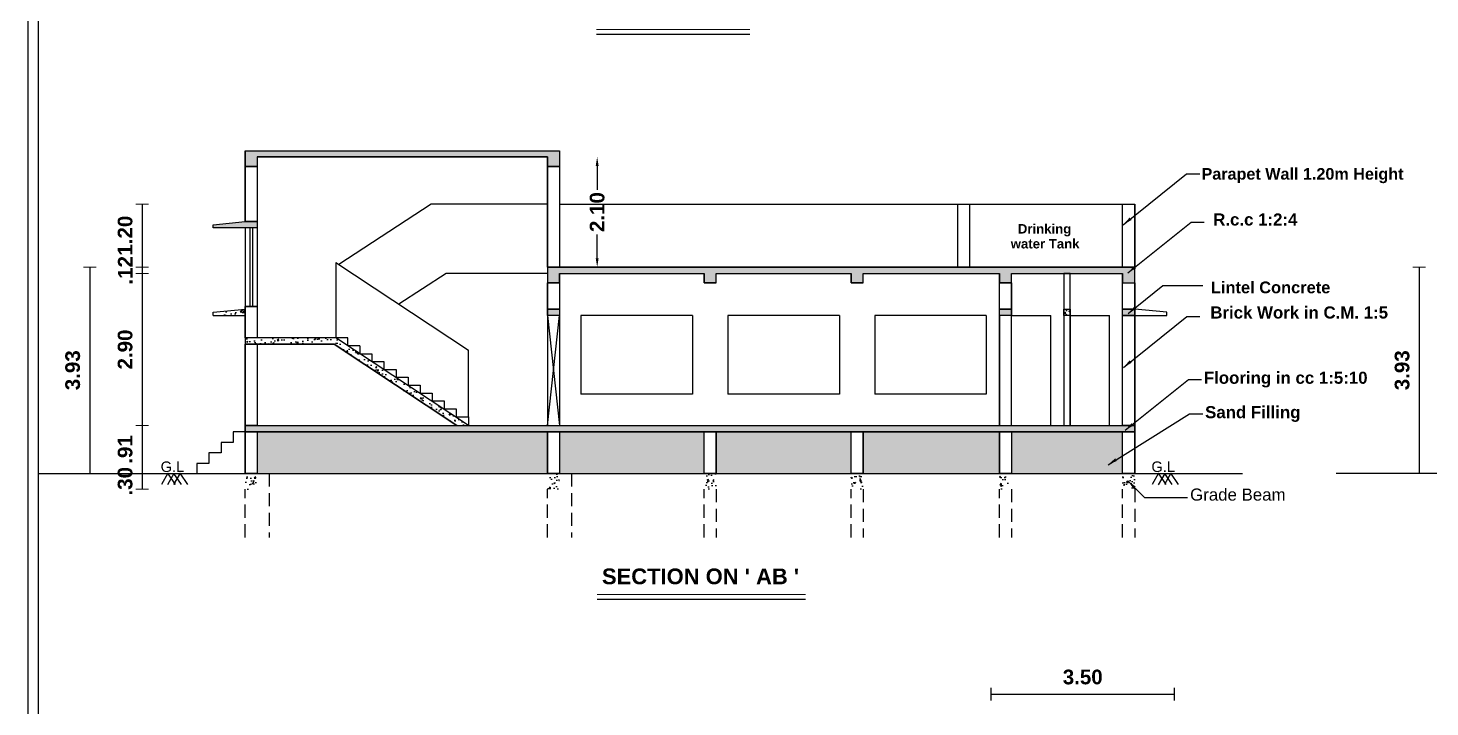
# Model space of a CAD drawing. Header units: metres. Extents: x 75088 to 75192, y -5136 to -5050.
# Drawn here: x 75088.18 to 75114.93, y -5083.22 to -5070.28 of the extents above; entities that cross this region are included whole.
import ezdxf

# ---------------------------------------------------------------- set-up
doc = ezdxf.new("R2010")
doc.units = ezdxf.units.M
doc.header["$MEASUREMENT"] = 0
doc.header["$PDMODE"] = 2
doc.linetypes.add('HIDDEN', pattern=[0.375, 0.25, -0.125])
doc.styles.add('Ar Bold', font='arialbd.ttf', dxfattribs={"height": 0.28})
doc.styles.add('Arial$101', font='arialbd.ttf', dxfattribs={"height": 3.312})
doc.styles.get("Standard").update_dxf_attribs({"font": 'arial.ttf', "height": 0.25})
doc.dimstyles.get("Standard").update_dxf_attribs({"dimtxt": 0.22, "dimasz": 0.18, "dimexe": 0.18, "dimexo": 0.0625, "dimgap": 0.09, "dimtad": 0, "dimtih": 1, "dimtoh": 1, "dimzin": 0, "dimdsep": 46, "dimtxsty": 'Standard', "dimcen": 0.09, "dimadec": 0, "dimazin": 0, "dimtfac": 1, "dimtofl": 0, "dimtmove": 0, "dimatfit": 3, "dimfxl": 0, "dimtolj": 1, "dimtzin": 0, "dimarcsym": 0})
doc.dimstyles.new('~dimensions', dxfattribs={"dimtxt": 0.28, "dimasz": 0.17, "dimexe": 0.05, "dimexo": 0.0625, "dimgap": 0.06, "dimtad": 1, "dimzin": 4, "dimdsep": 46, "dimtxsty": 'Ar Bold', "dimcen": 0.09, "dimse1": 1, "dimse2": 1, "dimsd1": 1, "dimsd2": 1, "dimclrt": 71, "dimadec": 0, "dimazin": 0, "dimtfac": 1, "dimtix": 1, "dimtofl": 0, "dimtmove": 2, "dimatfit": 3, "dimfxl": 0, "dimtolj": 1, "dimtzin": 0, "dimarcsym": 0})
pattern_1 = [(50, (72369.00653, -2657.07999), (0.251041064, -0.021963247), [0.02625, -0.28875]), (355, (72369.00653, -2657.08), (-0.048562967, 0.263267247), [0.021, -0.231]), (100.4514445, (72369.02745, -2657.08182), (0.202478096, 0.241303997), [0.022309067, -0.24539974]), (46.1842, (72369.00653, -2657.01), (0.373534466, -0.057931748), [0.039375, -0.433125]), (96.635635, (72369.03766, -2657.0148), (0.32713168, 0.34094151), [0.03346362, -0.368099816]), (351.184164, (72369.00653, -2657.01), (0.32713168, 0.34094151), [0.0315, -0.3465]), (21, (72369.04153, -2657.02749), (0.208917468, -0.140916612), [0.02625, -0.28875]), (326, (72369.04153, -2657.0275), (0.085160366, 0.253802516), [0.021, -0.231]), (71.451445, (72369.05894, -2657.03923), (0.294077832, 0.112885903), [0.022309066, -0.24539974]), (37.5, (72369.006535, -2657.07999), (0.0042559494, 0.1165128488), [0, -0.2282, 0, -0.2345, 0, -0.231875]), (7.5, (72369.00653, -2657.07999), (0.092074338, 0.138044099), [0, -0.1337, 0, -0.22295, 0, -0.088375]), (327.5, (72368.92848, -2657.07999), (0.1868378527, -0.007894205), [0, -0.0875, 0, -0.273, 0, -0.36225]), (317.5, (72368.89348, -2657.07999), (0.204115159, 0.035036744), [0, -0.11375, 0, -0.1813, 0, -0.25725])]

# ---------------------------------------------------------------- blocks, each defined once
blk = doc.blocks.new('*D77')
at = {"layer": 'Defpoints', "color": 0, "lineweight": 5}
for p in [(75110.056, -5082.857), (75106.556, -5082.977), (75110.056, -5082.977)]:
    blk.add_point(p, dxfattribs=at)
at = {"color": 71, "insert": (75108.306, -5082.654), "char_height": 0.28, "attachment_point": 5, "style": 'Ar Bold'}
blk.add_mtext('\\A1;3.50', dxfattribs=at)
blk = doc.blocks.new('*D38')
at = {"color": 0, "lineweight": -2}
for p, q in [((75099.041, -5072.91), (75099.041, -5073.364)), ((75099.041, -5074.67), (75099.041, -5074.216))]:
    blk.add_line(p, q, dxfattribs=at)
at = {"color": 0, "lineweight": 5}
for points in [[(75099.013, -5072.91), (75099.069, -5072.91), (75099.041, -5072.74)], [(75099.013, -5074.67), (75099.069, -5074.67), (75099.041, -5074.84)]]:
    blk.add_solid(points, dxfattribs=at)
at = {"layer": 'Defpoints', "color": 0, "lineweight": 5}
for p in [(75098.527, -5072.74), (75099.041, -5072.74), (75098.527, -5074.84)]:
    blk.add_point(p, dxfattribs=at)
at = {"color": 71, "insert": (75099.041, -5073.79), "char_height": 0.28, "attachment_point": 5, "rotation": 90, "style": 'Ar Bold'}
blk.add_mtext('\\A1;2.10', dxfattribs=at)
blk = doc.blocks.new('*D40')
at = {"layer": 'Defpoints', "color": 0, "lineweight": 5}
for p in [(75090.237, -5078.77), (75090.357, -5078.77), (75090.357, -5079.071)]:
    blk.add_point(p, dxfattribs=at)
at = {"color": 71, "insert": (75090.034, -5078.921), "char_height": 0.28, "attachment_point": 5, "rotation": 90, "style": 'Ar Bold'}
blk.add_mtext('\\A1;.30', dxfattribs=at)
blk = doc.blocks.new('*D41')
at = {"layer": 'Defpoints', "color": 0, "lineweight": 5}
for p in [(75090.237, -5077.86), (75090.357, -5077.86), (75090.357, -5078.77)]:
    blk.add_point(p, dxfattribs=at)
at = {"color": 71, "insert": (75090.034, -5078.315), "char_height": 0.28, "attachment_point": 5, "rotation": 90, "style": 'Ar Bold'}
blk.add_mtext('\\A1;.91', dxfattribs=at)
blk = doc.blocks.new('*D42')
at = {"layer": 'Defpoints', "color": 0, "lineweight": 5}
for p in [(75090.237, -5074.96), (75090.357, -5074.96), (75090.357, -5077.86)]:
    blk.add_point(p, dxfattribs=at)
at = {"color": 71, "insert": (75090.034, -5076.41), "char_height": 0.28, "attachment_point": 5, "rotation": 90, "style": 'Ar Bold'}
blk.add_mtext('\\A1;2.90', dxfattribs=at)
blk = doc.blocks.new('*D43')
at = {"layer": 'Defpoints', "color": 0, "lineweight": 5}
for p in [(75090.237, -5074.84), (75090.357, -5074.84), (75090.357, -5074.96)]:
    blk.add_point(p, dxfattribs=at)
at = {"color": 71, "insert": (75090.036, -5074.9), "char_height": 0.28, "attachment_point": 5, "rotation": 90, "style": 'Ar Bold'}
blk.add_mtext('\\A1;.12', dxfattribs=at)
blk = doc.blocks.new('*D44')
at = {"layer": 'Defpoints', "color": 0, "lineweight": 5}
for p in [(75090.237, -5073.64), (75090.357, -5073.64), (75090.357, -5074.84)]:
    blk.add_point(p, dxfattribs=at)
at = {"color": 71, "insert": (75090.034, -5074.24), "char_height": 0.28, "attachment_point": 5, "rotation": 90, "style": 'Ar Bold'}
blk.add_mtext('\\A1;1.20', dxfattribs=at)
blk = doc.blocks.new('*D45')
at = {"layer": 'Defpoints', "color": 0, "lineweight": 5}
for p in [(75089.237, -5074.84), (75089.357, -5074.84), (75089.357, -5078.77)]:
    blk.add_point(p, dxfattribs=at)
at = {"color": 71, "insert": (75089.034, -5076.805), "char_height": 0.28, "attachment_point": 5, "rotation": 90, "style": 'Ar Bold'}
blk.add_mtext('\\A1;3.93', dxfattribs=at)
blk = doc.blocks.new('*D51')
at = {"layer": 'Defpoints', "color": 0, "lineweight": 5}
for p in [(75114.604, -5074.84), (75114.724, -5074.84), (75114.724, -5078.77)]:
    blk.add_point(p, dxfattribs=at)
at = {"color": 71, "insert": (75114.401, -5076.805), "char_height": 0.28, "attachment_point": 5, "rotation": 90, "style": 'Ar Bold'}
blk.add_mtext('\\A1;3.93', dxfattribs=at)

msp = doc.modelspace()

# ---------------------------------------------------------------- hatches: boundary and pattern name
h = msp.add_hatch()
h.set_pattern_fill('AR-CONC', color=256, scale=0.035)
h.set_pattern_definition(pattern_1)
h.paths.add_polyline_path([(75098.323, -5072.62), (75092.323, -5072.62), (75092.323, -5072.92), (75092.553, -5072.92), (75092.553, -5072.74), (75098.093, -5072.74), (75098.093, -5072.92), (75098.323, -5072.92)])
h.paths.add_polyline_path([(75109.298, -5074.84), (75109.068, -5074.84), (75098.093, -5074.84), (75098.093, -5075.14), (75098.323, -5075.14), (75098.323, -5074.96), (75101.082, -5074.96), (75101.082, -5075.14), (75101.312, -5075.14), (75101.312, -5074.96), (75103.885, -5074.96), (75103.885, -5075.14), (75104.115, -5075.14), (75104.115, -5074.96), (75106.718, -5074.96), (75106.718, -5075.14), (75106.948, -5075.14), (75106.948, -5074.96), (75109.068, -5074.96), (75109.068, -5075.14), (75109.298, -5075.14)])
h = msp.add_hatch()
h.set_pattern_fill('AR-CONC', color=256, scale=0.035)
h.set_pattern_definition(pattern_1)
h.paths.add_polyline_path([(75106.948, -5075.64), (75106.718, -5075.64), (75106.718, -5075.76), (75106.948, -5075.76)])
h.paths.add_polyline_path([(75109.298, -5075.64), (75109.068, -5075.64), (75109.068, -5075.76), (75109.298, -5075.76)])
h.paths.add_polyline_path([(75098.323, -5075.64), (75098.093, -5075.64), (75098.093, -5075.76), (75098.323, -5075.76)])
h.paths.add_polyline_path([(75092.553, -5073.97), (75092.323, -5073.97), (75091.713, -5074.03), (75091.713, -5074.09), (75092.323, -5074.09), (75092.553, -5074.09)])
h = msp.add_hatch()
h.set_pattern_fill('AR-CONC', color=256, scale=0.035)
h.set_pattern_definition([(50, (72405.53536, -2632.93725), (0.251041064, -0.021963247), [0.02625, -0.28875]), (355, (72405.53536, -2632.93725), (-0.048562967, 0.263267247), [0.021, -0.231]), (100.4514445, (72405.55628, -2632.93908), (0.202478096, 0.241303997), [0.022309067, -0.24539974]), (46.1842, (72405.53536, -2632.86725), (0.373534466, -0.057931748), [0.039375, -0.433125]), (96.635635, (72405.5665, -2632.87208), (0.32713168, 0.34094151), [0.03346362, -0.368099816]), (351.184164, (72405.53536, -2632.86725), (0.32713168, 0.34094151), [0.0315, -0.3465]), (21, (72405.57036, -2632.88475), (0.208917468, -0.140916612), [0.02625, -0.28875]), (326, (72405.57036, -2632.88475), (0.085160366, 0.253802516), [0.021, -0.231]), (71.451445, (72405.58777, -2632.8965), (0.294077832, 0.112885903), [0.022309066, -0.24539974]), (37.5, (72405.53536, -2632.93725), (0.0042559494, 0.1165128488), [0, -0.2282, 0, -0.2345, 0, -0.231875]), (7.5, (72405.53536, -2632.93725), (0.092074338, 0.138044099), [0, -0.1337, 0, -0.22295, 0, -0.088375]), (327.5, (72405.45731, -2632.93725), (0.1868378527, -0.007894205), [0, -0.0875, 0, -0.273, 0, -0.36225]), (317.5, (72405.42231, -2632.93725), (0.204115159, 0.035036744), [0, -0.11375, 0, -0.1813, 0, -0.25725])])
h.paths.add_polyline_path([(75092.323, -5075.64), (75091.713, -5075.7), (75091.713, -5075.76), (75092.323, -5075.76)])
h = msp.add_hatch()
h.set_pattern_fill('AR-CONC', color=256, scale=0.035)
h.set_pattern_definition([(50, (77538.15594, -2368.67762), (0.251041064, -0.021963247), [0.02625, -0.28875]), (355, (77538.15594, -2368.67762), (-0.048562967, 0.263267247), [0.021, -0.231]), (100.4514445, (77538.17686, -2368.67945), (0.202478096, 0.241303997), [0.022309067, -0.24539974]), (46.1842, (77538.15594, -2368.60762), (0.373534466, -0.057931748), [0.039375, -0.433125]), (96.635635, (77538.18707, -2368.61245), (0.32713168, 0.34094151), [0.03346362, -0.368099816]), (351.184164, (77538.15594, -2368.60762), (0.32713168, 0.34094151), [0.0315, -0.3465]), (21, (77538.19094, -2368.62512), (0.208917468, -0.140916612), [0.02625, -0.28875]), (326, (77538.19094, -2368.62512), (0.085160366, 0.253802516), [0.021, -0.231]), (71.451445, (77538.20835, -2368.63687), (0.294077832, 0.112885903), [0.022309066, -0.24539974]), (37.5, (77538.15594, -2368.67762), (0.0042559494, 0.1165128488), [0, -0.2282, 0, -0.2345, 0, -0.231875]), (7.5, (77538.15594, -2368.67762), (0.092074338, 0.138044099), [0, -0.1337, 0, -0.22295, 0, -0.088375]), (327.5, (77538.07789, -2368.67762), (0.1868378527, -0.007894205), [0, -0.0875, 0, -0.273, 0, -0.36225]), (317.5, (77538.04289, -2368.67762), (0.204115159, 0.035036744), [0, -0.11375, 0, -0.1813, 0, -0.25725])])
h.paths.add_polyline_path([(75108.068, -5075.76), (75108.068, -5075.64), (75107.948, -5075.64), (75107.948, -5075.76)])
h = msp.add_hatch()
h.set_pattern_fill('AR-CONC', color=256, scale=0.035)
h.set_pattern_definition(pattern_1)
h.paths.add_polyline_path([(75094.056, -5076.19), (75092.323, -5076.19), (75092.323, -5076.31), (75092.553, -5076.31), (75094.02, -5076.31), (75096.365, -5077.86), (75096.583, -5077.86)])
h = msp.add_hatch()
h.set_pattern_fill('AR-CONC', color=256, scale=0.035)
h.set_pattern_definition([(50, (72453.3302, -2611.60896), (0.251041064, -0.021963247), [0.02625, -0.28875]), (355, (72453.3302, -2611.60896), (-0.048562967, 0.263267247), [0.021, -0.231]), (100.4514445, (72453.35112, -2611.61079), (0.202478096, 0.241303997), [0.022309067, -0.24539974]), (46.1842, (72453.3302, -2611.53896), (0.373534466, -0.057931748), [0.039375, -0.433125]), (96.635635, (72453.36133, -2611.5438), (0.32713168, 0.34094151), [0.03346362, -0.368099816]), (351.184164, (72453.3302, -2611.53896), (0.32713168, 0.34094151), [0.0315, -0.3465]), (21, (72453.3652, -2611.55646), (0.208917468, -0.140916612), [0.02625, -0.28875]), (326, (72453.3652, -2611.55646), (0.085160366, 0.253802516), [0.021, -0.231]), (71.451445, (72453.38261, -2611.5682), (0.294077832, 0.112885903), [0.022309066, -0.24539974]), (37.5, (72453.3302, -2611.60896), (0.0042559494, 0.1165128488), [0, -0.2282, 0, -0.2345, 0, -0.231875]), (7.5, (72453.3302, -2611.60896), (0.092074338, 0.138044099), [0, -0.1337, 0, -0.22295, 0, -0.088375]), (327.5, (72453.25215, -2611.60896), (0.1868378527, -0.007894205), [0, -0.0875, 0, -0.273, 0, -0.36225]), (317.5, (72453.21715, -2611.60896), (0.204115159, 0.035036744), [0, -0.11375, 0, -0.1813, 0, -0.25725])])
h.paths.add_polyline_path([(75092.323, -5077.86), (75092.553, -5077.86), (75098.323, -5077.86), (75109.298, -5077.86), (75109.298, -5077.98), (75109.068, -5077.98), (75098.323, -5077.98), (75098.093, -5077.98), (75092.323, -5077.98)])
h = msp.add_hatch()
h.set_pattern_fill('AR-SAND', color=256, scale=0.1)
h.set_pattern_definition([(37.5, (72453.3302, -2611.60896), (-0.006299336, 0.192682377), [0, -0.152, 0, -0.17, 0, -0.1625]), (7.5, (72453.3302, -2611.60896), (0.17697767, 0.282214607), [0, -0.082, 0, -0.137, 0, -0.0525]), (327.5, (72453.2072, -2611.60896), (0.311414186, 0.000565905), [0, -0.05, 0, -0.18, 0, -0.235]), (317.5, (72453.2072, -2611.60896), (0.30061266, 0.087767556), [0, -0.025, 0, -0.118, 0, -0.135])])
h.paths.add_polyline_path([(75106.948, -5077.98), (75109.068, -5077.98), (75109.068, -5078.77), (75106.948, -5078.77)])
h.paths.add_polyline_path([(75104.115, -5077.98), (75106.718, -5077.98), (75106.718, -5078.77), (75104.115, -5078.77)])
h.paths.add_polyline_path([(75101.312, -5077.98), (75103.885, -5077.98), (75103.885, -5078.77), (75101.312, -5078.77)])
h.paths.add_polyline_path([(75098.323, -5077.98), (75101.082, -5077.98), (75101.082, -5078.77), (75098.323, -5078.77)])
h.paths.add_polyline_path([(75092.553, -5077.98), (75098.093, -5077.98), (75098.093, -5078.77), (75092.553, -5078.77)])
h = msp.add_hatch()
h.set_pattern_fill('AR-CONC', color=256, scale=0.035)
h.set_pattern_definition([(50, (71487.74767, -4143.4634), (0.251041064, -0.021963247), [0.02625, -0.28875]), (355, (71487.74767, -4143.4634), (-0.048562967, 0.263267247), [0.021, -0.231]), (100.4514445, (71487.7686, -4143.46522), (0.202478096, 0.241303997), [0.022309067, -0.24539974]), (46.1842, (71487.74767, -4143.3934), (0.373534466, -0.057931748), [0.039375, -0.433125]), (96.635635, (71487.7788, -4143.3982), (0.32713168, 0.34094151), [0.03346362, -0.368099816]), (351.184164, (71487.74767, -4143.3934), (0.32713168, 0.34094151), [0.0315, -0.3465]), (21, (71487.78267, -4143.4109), (0.208917468, -0.140916612), [0.02625, -0.28875]), (326, (71487.78267, -4143.4109), (0.085160366, 0.253802516), [0.021, -0.231]), (71.451445, (71487.80008, -4143.42263), (0.294077832, 0.112885903), [0.022309066, -0.24539974]), (37.5, (71487.74767, -4143.46339), (0.0042559494, 0.1165128488), [0, -0.2282, 0, -0.2345, 0, -0.231875]), (7.5, (71487.74767, -4143.46339), (0.092074338, 0.138044099), [0, -0.1337, 0, -0.22295, 0, -0.088375]), (327.5, (71487.66962, -4143.46339), (0.1868378527, -0.007894205), [0, -0.0875, 0, -0.273, 0, -0.36225]), (317.5, (71487.63462, -4143.46339), (0.204115159, 0.035036744), [0, -0.11375, 0, -0.1813, 0, -0.25725])])
h.paths.add_polyline_path([(75092.553, -5078.77), (75092.553, -5079.071), (75092.323, -5079.071), (75092.323, -5078.77)])
h = msp.add_hatch()
h.set_pattern_fill('AR-CONC', color=256, scale=0.035)
h.set_pattern_definition([(50, (71481.9777, -4143.4634), (0.251041064, -0.021963247), [0.02625, -0.28875]), (355, (71481.9777, -4143.4634), (-0.048562967, 0.263267247), [0.021, -0.231]), (100.4514445, (71481.99863, -4143.46522), (0.202478096, 0.241303997), [0.022309067, -0.24539974]), (46.1842, (71481.9777, -4143.3934), (0.373534466, -0.057931748), [0.039375, -0.433125]), (96.635635, (71482.00884, -4143.3982), (0.32713168, 0.34094151), [0.03346362, -0.368099816]), (351.184164, (71481.9777, -4143.3934), (0.32713168, 0.34094151), [0.0315, -0.3465]), (21, (71482.0127, -4143.4109), (0.208917468, -0.140916612), [0.02625, -0.28875]), (326, (71482.0127, -4143.4109), (0.085160366, 0.253802516), [0.021, -0.231]), (71.451445, (71482.03012, -4143.42263), (0.294077832, 0.112885903), [0.022309066, -0.24539974]), (37.5, (71481.97771, -4143.46339), (0.0042559494, 0.1165128488), [0, -0.2282, 0, -0.2345, 0, -0.231875]), (7.5, (71481.97771, -4143.46339), (0.092074338, 0.138044099), [0, -0.1337, 0, -0.22295, 0, -0.088375]), (327.5, (71481.89966, -4143.46339), (0.1868378527, -0.007894205), [0, -0.0875, 0, -0.273, 0, -0.36225]), (317.5, (71481.86466, -4143.46339), (0.204115159, 0.035036744), [0, -0.11375, 0, -0.1813, 0, -0.25725])])
h.paths.add_polyline_path([(75098.323, -5078.77), (75098.323, -5079.071), (75098.093, -5079.071), (75098.093, -5078.77)])
h = msp.add_hatch()
h.set_pattern_fill('AR-CONC', color=256, scale=0.035)
h.set_pattern_definition([(50, (71478.98864, -4143.4634), (0.251041064, -0.021963247), [0.02625, -0.28875]), (355, (71478.98864, -4143.4634), (-0.048562967, 0.263267247), [0.021, -0.231]), (100.4514445, (71479.00956, -4143.46522), (0.202478096, 0.241303997), [0.022309067, -0.24539974]), (46.1842, (71478.98864, -4143.3934), (0.373534466, -0.057931748), [0.039375, -0.433125]), (96.635635, (71479.01977, -4143.3982), (0.32713168, 0.34094151), [0.03346362, -0.368099816]), (351.184164, (71478.98864, -4143.3934), (0.32713168, 0.34094151), [0.0315, -0.3465]), (21, (71479.02364, -4143.4109), (0.208917468, -0.140916612), [0.02625, -0.28875]), (326, (71479.02364, -4143.4109), (0.085160366, 0.253802516), [0.021, -0.231]), (71.451445, (71479.04105, -4143.42263), (0.294077832, 0.112885903), [0.022309066, -0.24539974]), (37.5, (71478.98864, -4143.46339), (0.0042559494, 0.1165128488), [0, -0.2282, 0, -0.2345, 0, -0.231875]), (7.5, (71478.98864, -4143.46339), (0.092074338, 0.138044099), [0, -0.1337, 0, -0.22295, 0, -0.088375]), (327.5, (71478.91059, -4143.46339), (0.1868378527, -0.007894205), [0, -0.0875, 0, -0.273, 0, -0.36225]), (317.5, (71478.87559, -4143.46339), (0.204115159, 0.035036744), [0, -0.11375, 0, -0.1813, 0, -0.25725])])
h.paths.add_polyline_path([(75101.312, -5078.77), (75101.312, -5079.071), (75101.082, -5079.071), (75101.082, -5078.77)])
h = msp.add_hatch()
h.set_pattern_fill('AR-CONC', color=256, scale=0.035)
h.set_pattern_definition([(50, (71476.18592, -4143.4634), (0.251041064, -0.021963247), [0.02625, -0.28875]), (355, (71476.18592, -4143.4634), (-0.048562967, 0.263267247), [0.021, -0.231]), (100.4514445, (71476.20684, -4143.46522), (0.202478096, 0.241303997), [0.022309067, -0.24539974]), (46.1842, (71476.18592, -4143.3934), (0.373534466, -0.057931748), [0.039375, -0.433125]), (96.635635, (71476.21705, -4143.3982), (0.32713168, 0.34094151), [0.03346362, -0.368099816]), (351.184164, (71476.18592, -4143.3934), (0.32713168, 0.34094151), [0.0315, -0.3465]), (21, (71476.22092, -4143.4109), (0.208917468, -0.140916612), [0.02625, -0.28875]), (326, (71476.22092, -4143.4109), (0.085160366, 0.253802516), [0.021, -0.231]), (71.451445, (71476.23833, -4143.42263), (0.294077832, 0.112885903), [0.022309066, -0.24539974]), (37.5, (71476.18592, -4143.46339), (0.0042559494, 0.1165128488), [0, -0.2282, 0, -0.2345, 0, -0.231875]), (7.5, (71476.18592, -4143.46339), (0.092074338, 0.138044099), [0, -0.1337, 0, -0.22295, 0, -0.088375]), (327.5, (71476.10787, -4143.46339), (0.1868378527, -0.007894205), [0, -0.0875, 0, -0.273, 0, -0.36225]), (317.5, (71476.07287, -4143.46339), (0.204115159, 0.035036744), [0, -0.11375, 0, -0.1813, 0, -0.25725])])
h.paths.add_polyline_path([(75104.115, -5078.77), (75104.115, -5079.071), (75103.885, -5079.071), (75103.885, -5078.77)])
h = msp.add_hatch()
h.set_pattern_fill('AR-CONC', color=256, scale=0.035)
h.set_pattern_definition([(50, (71473.35224, -4143.4634), (0.251041064, -0.021963247), [0.02625, -0.28875]), (355, (71473.35224, -4143.4634), (-0.048562967, 0.263267247), [0.021, -0.231]), (100.4514445, (71473.37316, -4143.46522), (0.202478096, 0.241303997), [0.022309067, -0.24539974]), (46.1842, (71473.35224, -4143.3934), (0.373534466, -0.057931748), [0.039375, -0.433125]), (96.635635, (71473.38337, -4143.3982), (0.32713168, 0.34094151), [0.03346362, -0.368099816]), (351.184164, (71473.35224, -4143.3934), (0.32713168, 0.34094151), [0.0315, -0.3465]), (21, (71473.38724, -4143.4109), (0.208917468, -0.140916612), [0.02625, -0.28875]), (326, (71473.38724, -4143.4109), (0.085160366, 0.253802516), [0.021, -0.231]), (71.451445, (71473.40465, -4143.42263), (0.294077832, 0.112885903), [0.022309066, -0.24539974]), (37.5, (71473.35224, -4143.46339), (0.0042559494, 0.1165128488), [0, -0.2282, 0, -0.2345, 0, -0.231875]), (7.5, (71473.35224, -4143.46339), (0.092074338, 0.138044099), [0, -0.1337, 0, -0.22295, 0, -0.088375]), (327.5, (71473.27419, -4143.46339), (0.1868378527, -0.007894205), [0, -0.0875, 0, -0.273, 0, -0.36225]), (317.5, (71473.23919, -4143.46339), (0.204115159, 0.035036744), [0, -0.11375, 0, -0.1813, 0, -0.25725])])
h.paths.add_polyline_path([(75106.948, -5078.77), (75106.948, -5079.071), (75106.718, -5079.071), (75106.718, -5078.77)])
h = msp.add_hatch()
h.set_pattern_fill('AR-CONC', color=256, scale=0.035)
h.set_pattern_definition([(50, (71471.00224, -4143.4634), (0.251041064, -0.021963247), [0.02625, -0.28875]), (355, (71471.00224, -4143.4634), (-0.048562967, 0.263267247), [0.021, -0.231]), (100.4514445, (71471.02316, -4143.46522), (0.202478096, 0.241303997), [0.022309067, -0.24539974]), (46.1842, (71471.00224, -4143.3934), (0.373534466, -0.057931748), [0.039375, -0.433125]), (96.635635, (71471.03337, -4143.3982), (0.32713168, 0.34094151), [0.03346362, -0.368099816]), (351.184164, (71471.00224, -4143.3934), (0.32713168, 0.34094151), [0.0315, -0.3465]), (21, (71471.03724, -4143.4109), (0.208917468, -0.140916612), [0.02625, -0.28875]), (326, (71471.03724, -4143.4109), (0.085160366, 0.253802516), [0.021, -0.231]), (71.451445, (71471.05465, -4143.42263), (0.294077832, 0.112885903), [0.022309066, -0.24539974]), (37.5, (71471.00224, -4143.46339), (0.0042559494, 0.1165128488), [0, -0.2282, 0, -0.2345, 0, -0.231875]), (7.5, (71471.00224, -4143.46339), (0.092074338, 0.138044099), [0, -0.1337, 0, -0.22295, 0, -0.088375]), (327.5, (71470.92419, -4143.46339), (0.1868378527, -0.007894205), [0, -0.0875, 0, -0.273, 0, -0.36225]), (317.5, (71470.88919, -4143.46339), (0.204115159, 0.035036744), [0, -0.11375, 0, -0.1813, 0, -0.25725])])
h.paths.add_polyline_path([(75109.298, -5078.77), (75109.298, -5079.071), (75109.068, -5079.071), (75109.068, -5078.77)])

# ---------------------------------------------------------------- linework, layer by layer
for p, q in [((75088.181, -5135.527), (75088.181, -5049.708)), ((75092.323, -5072.62), (75098.323, -5072.62)), ((75092.323, -5072.62), (75092.323, -5073.97)), ((75092.553, -5072.74), (75098.093, -5072.74)), ((75092.553, -5072.74), (75092.553, -5074.09)), ((75098.093, -5072.74), (75098.093, -5074.84)), ((75098.323, -5072.62), (75098.323, -5074.84)), ((75095.876, -5073.64), (75094.113, -5074.79)), ((75098.093, -5073.64), (75095.876, -5073.64)), ((75098.323, -5073.64), (75109.298, -5073.64)), ((75105.918, -5073.64), (75105.918, -5074.84)), ((75106.148, -5073.64), (75106.148, -5074.84)), ((75092.553, -5073.97), (75092.323, -5073.97)), ((75092.323, -5074.09), (75092.323, -5078.77)), ((75092.553, -5074.09), (75092.323, -5074.09)), ((75092.553, -5074.09), (75092.553, -5076.19)), ((75094.053, -5074.75), (75094.053, -5076.19)), ((75094.053, -5074.75), (75096.583, -5076.422)), ((75098.093, -5074.84), (75109.298, -5074.84)), ((75109.298, -5078.77), (75109.298, -5074.84)), ((75096.159, -5074.96), (75095.259, -5075.547)), ((75098.323, -5075.14), (75098.093, -5075.14)), ((75098.323, -5074.96), (75101.082, -5074.96)), ((75101.312, -5074.96), (75103.885, -5074.96)), ((75104.115, -5074.96), (75106.718, -5074.96)), ((75106.718, -5077.86), (75106.718, -5074.96)), ((75106.948, -5075.14), (75106.718, -5075.14)), ((75106.948, -5074.96), (75109.068, -5074.96)), ((75106.948, -5077.86), (75106.948, -5074.96)), ((75108.068, -5075.76), (75108.068, -5074.96)), ((75109.068, -5077.86), (75109.068, -5074.96)), ((75109.068, -5075.14), (75109.298, -5075.14)), ((75092.553, -5075.59), (75092.323, -5075.59)), ((75098.323, -5075.64), (75098.093, -5075.64)), ((75106.948, -5075.64), (75106.718, -5075.64)), ((75109.298, -5075.64), (75109.068, -5075.64)), ((75098.323, -5075.76), (75098.093, -5075.76)), ((75098.093, -5077.86), (75098.323, -5075.76)), ((75098.093, -5075.76), (75098.323, -5077.86)), ((75098.731, -5075.76), (75098.731, -5077.26)), ((75100.861, -5075.76), (75100.861, -5077.26)), ((75101.533, -5075.76), (75101.533, -5077.26)), ((75103.663, -5075.76), (75103.663, -5077.26)), ((75104.336, -5075.76), (75104.336, -5077.26)), ((75106.466, -5075.76), (75106.466, -5077.26)), ((75106.948, -5075.76), (75106.718, -5075.76)), ((75107.698, -5077.86), (75107.698, -5075.76)), ((75108.818, -5077.86), (75108.818, -5075.76)), ((75109.298, -5075.76), (75109.068, -5075.76)), ((75094.283, -5076.19), (75092.323, -5076.19)), ((75096.583, -5077.86), (75094.056, -5076.19)), ((75094.283, -5076.34), (75094.283, -5076.19)), ((75092.553, -5076.31), (75092.553, -5077.86)), ((75094.513, -5076.34), (75094.283, -5076.34)), ((75092.323, -5077.86), (75098.323, -5077.86)), ((75098.323, -5077.86), (75109.298, -5077.86)), ((75092.323, -5077.98), (75098.323, -5077.98)), ((75092.553, -5077.98), (75092.553, -5078.77)), ((75098.323, -5077.98), (75109.298, -5077.98)), ((75109.068, -5078.77), (75109.068, -5077.98)), ((75106.556, -5083.097), (75106.556, -5082.857)), ((75110.056, -5083.097), (75110.056, -5082.857)), ((75106.556, -5082.977), (75110.056, -5082.977))]:
    msp.add_line(p, q)
at = {"color": 5}
for p, q in [((75088.381, -5135.327), (75088.381, -5049.908)), ((75088.395, -5078.77), (75111.353, -5078.77)), ((75138.265, -5078.77), (75113.14, -5078.77))]:
    msp.add_line(p, q, dxfattribs=at)
at = {"color": 7, "linetype": 'Continuous', "lineweight": 20}
for points in [[(75101.951, -5070.309), (75099.029, -5070.309)], [(75090.237, -5073.64), (75090.478, -5073.64), (75090.478, -5073.64)], [(75089.237, -5074.84), (75089.478, -5074.84), (75089.478, -5074.84)], [(75090.237, -5074.84), (75090.478, -5074.84), (75090.478, -5074.84)], [(75114.604, -5074.84), (75114.845, -5074.84), (75114.845, -5074.84)], [(75090.237, -5074.96), (75090.478, -5074.96), (75090.478, -5074.96)], [(75090.237, -5077.86), (75090.478, -5077.86), (75090.478, -5077.86)], [(75089.237, -5078.77), (75089.478, -5078.77), (75089.478, -5078.77)], [(75090.237, -5078.77), (75090.478, -5078.77), (75090.478, -5078.77)], [(75114.604, -5078.77), (75114.845, -5078.77), (75114.845, -5078.77)], [(75090.237, -5079.071), (75090.478, -5079.071), (75090.478, -5079.071)], [(75103.015, -5081.081), (75099.042, -5081.081)]]:
    msp.add_lwpolyline(points, dxfattribs=at)
at = {"color": 1}
for points in [[(75101.951, -5070.403), (75099.029, -5070.403)], [(75103.015, -5081.175), (75099.042, -5081.175)]]:
    msp.add_lwpolyline(points, dxfattribs=at)
at = {"color": 3}
for points in [[(75092.323, -5072.62), (75098.323, -5072.62), (75098.323, -5072.92), (75098.093, -5072.92), (75098.093, -5072.74), (75092.553, -5072.74), (75092.553, -5072.92), (75092.323, -5072.92)], [(75092.323, -5072.92), (75092.553, -5072.92), (75092.553, -5073.97), (75092.323, -5073.97)], [(75098.093, -5072.92), (75098.323, -5072.92), (75098.323, -5074.84), (75098.093, -5074.84)], [(75109.068, -5073.64), (75109.298, -5073.64), (75109.298, -5074.84), (75109.068, -5074.84)], [(75092.323, -5073.97), (75092.553, -5073.97), (75092.553, -5074.09), (75092.323, -5074.09), (75091.713, -5074.09), (75091.713, -5074.03)], [(75101.312, -5074.96), (75103.885, -5074.96), (75103.885, -5075.14), (75104.115, -5075.14), (75104.115, -5074.96), (75106.718, -5074.96), (75106.718, -5075.14), (75106.948, -5075.14), (75106.948, -5074.96), (75109.068, -5074.96), (75109.068, -5075.14), (75109.298, -5075.14), (75109.298, -5074.84), (75109.068, -5074.84), (75098.093, -5074.84), (75098.093, -5075.14), (75098.323, -5075.14), (75098.323, -5074.96), (75101.082, -5074.96), (75101.082, -5075.14), (75101.312, -5075.14)], [(75098.093, -5075.14), (75098.323, -5075.14), (75098.323, -5075.64), (75098.093, -5075.64)], [(75106.718, -5075.14), (75106.948, -5075.14), (75106.948, -5075.64), (75106.718, -5075.64)], [(75108.068, -5075.64), (75108.068, -5074.96), (75107.948, -5074.96), (75107.948, -5075.64)], [(75109.068, -5075.14), (75109.298, -5075.14), (75109.298, -5075.64), (75109.068, -5075.64)], [(75092.323, -5075.59), (75092.553, -5075.59), (75092.553, -5076.19), (75092.323, -5076.19)], [(75098.093, -5075.64), (75098.323, -5075.64), (75098.323, -5075.76), (75098.093, -5075.76)], [(75106.718, -5075.64), (75106.948, -5075.64), (75106.948, -5075.76), (75106.718, -5075.76)], [(75107.948, -5075.64), (75108.068, -5075.64), (75108.068, -5075.76), (75107.948, -5075.76)], [(75109.068, -5075.64), (75109.298, -5075.64), (75109.298, -5075.76), (75109.068, -5075.76)], [(75106.948, -5077.86), (75106.948, -5075.76), (75106.718, -5075.76), (75106.718, -5077.86)], [(75108.068, -5077.86), (75108.068, -5075.76), (75107.948, -5075.76), (75107.948, -5077.86)], [(75109.068, -5075.76), (75109.298, -5075.76), (75109.298, -5077.86), (75109.068, -5077.86)], [(75094.056, -5076.19), (75092.323, -5076.19), (75092.323, -5076.31), (75092.553, -5076.31), (75094.02, -5076.31), (75096.365, -5077.86), (75096.583, -5077.86)], [(75092.323, -5076.31), (75092.553, -5076.31), (75092.553, -5077.86), (75092.323, -5077.86)], [(75092.323, -5077.86), (75098.323, -5077.86), (75109.298, -5077.86), (75109.298, -5077.98), (75098.323, -5077.98), (75092.323, -5077.98)], [(75092.323, -5077.98), (75092.553, -5077.98), (75092.553, -5078.77), (75092.323, -5078.77)], [(75098.093, -5077.98), (75098.323, -5077.98), (75098.323, -5078.77), (75098.093, -5078.77)], [(75101.082, -5077.98), (75101.312, -5077.98), (75101.312, -5078.77), (75101.082, -5078.77)], [(75103.885, -5077.98), (75104.115, -5077.98), (75104.115, -5078.77), (75103.885, -5078.77)], [(75106.718, -5077.98), (75106.948, -5077.98), (75106.948, -5078.77), (75106.718, -5078.77)], [(75109.068, -5077.98), (75109.298, -5077.98), (75109.298, -5078.77), (75109.068, -5078.77)]]:
    msp.add_lwpolyline(points, close=True, dxfattribs=at)
for points in [[(75092.553, -5072.92), (75092.323, -5072.92)], [(75098.093, -5072.92), (75098.323, -5072.92)], [(75090.357, -5073.64), (75090.357, -5079.071)], [(75109.068, -5074.84), (75109.068, -5073.64)], [(75109.298, -5074.84), (75109.298, -5073.64)], [(75091.713, -5074.09), (75091.713, -5074.03), (75092.323, -5073.97)], [(75092.323, -5074.09), (75091.713, -5074.09), (75091.713, -5074.09)], [(75092.413, -5074.09), (75092.413, -5075.59)], [(75092.463, -5074.09), (75092.463, -5075.59)], [(75089.357, -5074.84), (75089.357, -5078.77)], [(75098.093, -5074.84), (75098.093, -5077.86)], [(75114.724, -5074.84), (75114.724, -5078.77)], [(75098.093, -5074.96), (75096.159, -5074.96)], [(75098.323, -5074.96), (75098.323, -5077.86)], [(75101.082, -5075.14), (75101.082, -5074.96)], [(75101.312, -5075.14), (75101.082, -5075.14)], [(75101.312, -5075.14), (75101.312, -5074.96)], [(75103.885, -5075.14), (75103.885, -5074.96)], [(75104.115, -5075.14), (75103.885, -5075.14)], [(75104.115, -5075.14), (75104.115, -5074.96)], [(75107.948, -5074.96), (75107.948, -5077.86)], [(75100.861, -5075.76), (75098.731, -5075.76)], [(75103.663, -5075.76), (75101.533, -5075.76)], [(75106.466, -5075.76), (75104.336, -5075.76)], [(75106.948, -5075.76), (75107.698, -5075.76)], [(75108.068, -5075.76), (75108.818, -5075.76)], [(75108.068, -5075.76), (75108.068, -5077.86)], [(75096.365, -5077.86), (75094.02, -5076.31), (75092.323, -5076.31)], [(75094.513, -5076.34), (75094.513, -5076.49), (75094.743, -5076.49), (75094.743, -5076.64)], [(75096.583, -5077.69), (75096.583, -5076.422)], [(75094.743, -5076.64), (75094.973, -5076.64), (75094.973, -5076.79), (75095.203, -5076.79), (75095.203, -5076.94)], [(75095.203, -5076.94), (75095.433, -5076.94), (75095.433, -5077.09), (75095.663, -5077.09), (75095.663, -5077.24)], [(75095.663, -5077.24), (75095.893, -5077.24), (75095.893, -5077.39), (75096.123, -5077.39), (75096.123, -5077.54)], [(75100.861, -5077.26), (75098.731, -5077.26)], [(75103.663, -5077.26), (75101.533, -5077.26)], [(75106.466, -5077.26), (75104.336, -5077.26)], [(75096.123, -5077.54), (75096.353, -5077.54), (75096.353, -5077.69), (75096.583, -5077.69), (75096.583, -5077.86)], [(75092.323, -5077.98), (75092.093, -5077.98), (75092.093, -5078.18), (75091.863, -5078.18), (75091.863, -5078.38), (75091.633, -5078.38), (75091.633, -5078.58), (75091.403, -5078.58), (75091.403, -5078.77)], [(75098.093, -5077.98), (75098.093, -5078.77)], [(75098.323, -5077.98), (75098.323, -5078.77)], [(75101.082, -5078.77), (75101.082, -5077.98)], [(75101.312, -5078.77), (75101.312, -5077.98)], [(75103.885, -5078.77), (75103.885, -5077.98)], [(75104.115, -5078.77), (75104.115, -5077.98)], [(75106.718, -5077.98), (75106.718, -5078.77)], [(75106.948, -5077.98), (75106.948, -5078.77)]]:
    msp.add_lwpolyline(points)
for points in [[(75091.713, -5075.76), (75091.713, -5075.7), (75092.323, -5075.64)], [(75109.298, -5075.76), (75109.908, -5075.76), (75109.908, -5075.7), (75109.298, -5075.64)], [(75091.713, -5075.76), (75092.323, -5075.76)]]:
    msp.add_lwpolyline(points, dxfattribs=at)
at = {"color": 40}
for points in [[(75090.994, -5078.98), (75090.85, -5078.767), (75090.725, -5078.983)], [(75091.109, -5078.983), (75090.965, -5078.77), (75090.84, -5078.987)], [(75091.228, -5078.98), (75091.083, -5078.767), (75090.958, -5078.983)], [(75109.9, -5078.98), (75109.755, -5078.767), (75109.63, -5078.983)], [(75110.015, -5078.983), (75109.871, -5078.77), (75109.746, -5078.987)], [(75110.133, -5078.98), (75109.989, -5078.767), (75109.864, -5078.983)]]:
    msp.add_lwpolyline(points, dxfattribs=at)
at = {"linetype": 'HIDDEN'}
for points in [[(75092.783, -5078.77), (75092.783, -5079.991)], [(75098.553, -5078.77), (75098.553, -5079.991)], [(75092.323, -5079.991), (75092.323, -5079.071)], [(75098.093, -5079.991), (75098.093, -5079.071)], [(75101.082, -5079.991), (75101.082, -5079.071)], [(75101.312, -5079.071), (75101.312, -5079.991)], [(75103.885, -5079.991), (75103.885, -5079.071)], [(75104.115, -5079.071), (75104.115, -5079.991)], [(75106.718, -5079.991), (75106.718, -5079.071)], [(75106.948, -5079.071), (75106.948, -5079.991)], [(75109.068, -5079.991), (75109.068, -5079.071)], [(75109.298, -5079.071), (75109.298, -5079.991)]]:
    msp.add_lwpolyline(points, dxfattribs=at)

# ---------------------------------------------------------------- texts
at = {"color": 7, "style": 'Arial$101'}
for s, height, p in [(' Parapet Wall 1.20m Height', 0.22068, (75110.487, -5073.172)), ('Lintel Concrete', 0.22415, (75110.752, -5075.338)), ("SECTION ON ' AB '", 0.3, (75099.132, -5080.884))]:
    msp.add_text(s, height=height, dxfattribs=at).set_placement(p)
at = {"style": 'Ar Bold'}
for s, p in [('R.c.c 1:2:4', (75110.796, -5074.046)), ('Brick Work in C.M. 1:5', (75110.74, -5075.819)), ('Flooring in cc 1:5:10', (75110.617, -5077.063)), ('Sand Filling', (75110.641, -5077.719))]:
    msp.add_text(s, height=0.23, dxfattribs=at).set_placement(p)
at = {"color": 33, "style": 'Ar Bold'}
for s, p in [('Drinking ', (75107.068, -5074.199)), ('water Tank', (75106.932, -5074.483))]:
    msp.add_text(s, height=0.18, dxfattribs=at).set_placement(p)
for s, height, p in [('G.L', 0.2, (75090.711, -5078.744)), ('G.L', 0.2, (75109.617, -5078.744)), ('Grade Beam ', 0.23, (75110.355, -5079.29))]:
    msp.add_text(s, height=height).set_placement(p)

# ---------------------------------------------------------------- dimensions: what is measured, and where the dimension line sits
dim = msp.add_linear_dim(base=(75099.041, -5072.74), p1=(75098.527, -5074.84), p2=(75098.527, -5072.74), angle=90, dimstyle='~dimensions', override={"dimsd1": 0, "dimsd2": 0})
dim.commit()
dim.dimension.update_dxf_attribs({"geometry": '*D38', "text_midpoint": (75099.041, -5073.79), "dimtype": 161})
for base, p1, p2, picture, middle in [((75090.237, -5073.64), (75090.357, -5074.84), (75090.357, -5073.64), '*D44', (75090.034, -5074.24)), ((75090.237, -5074.84), (75090.357, -5074.96), (75090.357, -5074.84), '*D43', (75090.036, -5074.9)), ((75090.237, -5074.96), (75090.357, -5077.86), (75090.357, -5074.96), '*D42', (75090.034, -5076.41)), ((75090.237, -5077.86), (75090.357, -5078.77), (75090.357, -5077.86), '*D41', (75090.034, -5078.315))]:
    dim = msp.add_linear_dim(base=base, p1=p1, p2=p2, angle=270, dimstyle='~dimensions')
    dim.commit()
    dim.dimension.update_dxf_attribs({"geometry": picture, "text_midpoint": middle})
for p1, p2, distance, picture, middle in [((75089.357, -5078.77), (75089.357, -5074.84), 0.121, '*D45', (75089.034, -5076.805)), ((75114.724, -5078.77), (75114.724, -5074.84), 0.121, '*D51', (75114.401, -5076.805)), ((75090.357, -5079.071), (75090.357, -5078.77), 0.121, '*D40', (75090.034, -5078.921)), ((75106.556, -5082.977), (75110.056, -5082.977), 0.12, '*D77', (75108.306, -5082.654))]:
    dim = msp.add_aligned_dim(p1=p1, p2=p2, distance=distance, dimstyle='~dimensions')
    dim.commit()
    dim.dimension.update_dxf_attribs({"geometry": picture, "text_midpoint": middle})

# ---------------------------------------------------------------- leaders
for points, override in [([(75109.079, -5074.03), (75110.288, -5073.06), (75110.538, -5073.06)], {"dimgap": 0.09, "dimtad": 0}), ([(75109.165, -5074.951), (75110.374, -5073.981), (75110.624, -5073.981)], {"dimgap": 0.09, "dimtad": 0}), ([(75109.171, -5075.724), (75109.836, -5075.191), (75110.6, -5075.191)], {"dimgap": 0.09, "dimtad": 0}), ([(75109.081, -5076.752), (75110.29, -5075.782), (75110.54, -5075.782)], {"dimgap": 0.09, "dimtad": 0}), ([(75109.113, -5077.95), (75110.322, -5076.98), (75110.572, -5076.98)], {"dimgap": 0.09, "dimtad": 0}), ([(75108.789, -5078.605), (75110.345, -5077.635), (75110.595, -5077.635)], {"dimgap": 0.09, "dimtad": 0}), ([(75109.166, -5078.914), (75109.487, -5079.232), (75110.303, -5079.232)], {"dimasz": 0.18, "dimgap": 0.09, "dimtad": 0})]:
    msp.add_leader(points, dimstyle='Standard', override=override)

doc.saveas('drawing.dxf')
